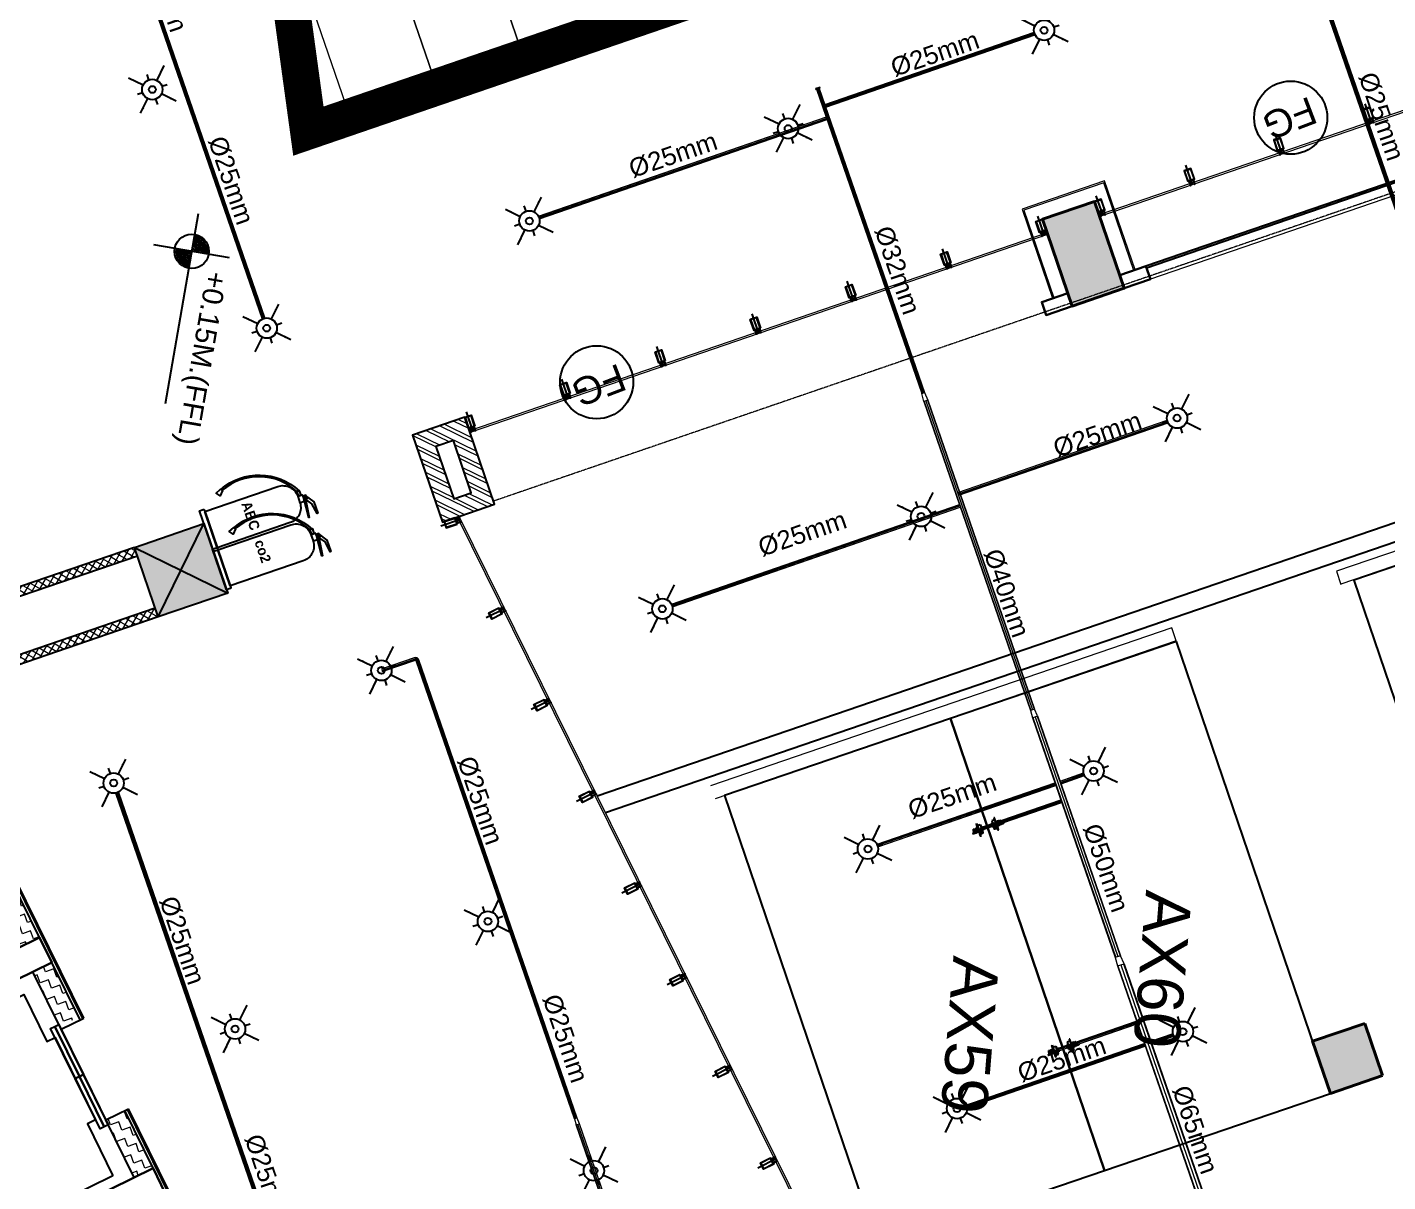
# Model space of a CAD drawing. Header units: inches. Extents: x 257070 to 799932, y -17980 to 269260.
# Drawn here: x 304313 to 319131, y 47336 to 59909 of the extents above; entities that cross this region are included whole.
import ezdxf

# ---------------------------------------------------------------- set-up
doc = ezdxf.new("R2010")
doc.units = ezdxf.units.IN
doc.header["$MEASUREMENT"] = 0
doc.linetypes.add('Basement 1floor plan$0$CENTERX2', pattern=[4, 2.5, -0.5, 0.5, -0.5])
doc.linetypes.add('HIDDEN', pattern=[0.375, 0.25, -0.125])
for name, color, linetype in [('0-AES-F-SPRINKLER', 10, 'Continuous'), ('0-F-AES-FIRE EXTINGUISHER', 1, 'Continuous'), ('basement-1 r.c.c.$0$DSP_R.C.C.', 1, 'Continuous'), ('basement-1 r.c.c.$0$DSP_R.C.C. HATCH', 253, 'Continuous'), ('basement1_AP$0$A-_CLAD----_E-N-', 142, 'Continuous'), ('C 9$0$DSP_GLAZING', 150, 'Continuous'), ('C 9$0$DSP_MISCELANEOUS', 143, 'Continuous'), ('CLADDING', 132, 'Continuous'), ('DSP_DOOR', 8, 'Continuous'), ('DSP_LIFT CAR', 251, 'Continuous'), ('DSP_PARKING', 8, 'Continuous'), ('DSP_WALL', 7, 'Continuous'), ('RETAIL', 40, 'Continuous'), ('TILE-2', 33, 'Continuous')]:
    doc.layers.add(name, color=color, linetype=linetype)
for name, color, linetype, lineweight in [('0-AES-F-SPRINKLER PIPE', 10, 'Continuous', 15), ('E--CONCRETE-4', 4, 'Continuous', 40), ('E--CONCRETE-HID', 9, 'HIDDEN', 18), ('E--CONCRETE-SHADE', 253, 'Continuous', 20), ('F--BRICKWALL HATCH', 252, 'Continuous', 20), ('F--BRICKWALL-1', 1, 'Continuous', 20), ('F--BRICKWALL-3', 252, 'Continuous', 30), ('L--CURTAINWALL', 140, 'Continuous', 20), ('M--TILING-2', 252, 'Continuous', 18), ('Q--PARKING', 253, 'Continuous', 13), ('W--ELE-1', 2, 'Continuous', 25), ('W--LEVEL-ET', 7, 'Continuous', 20)]:
    doc.layers.add(name, color=color, linetype=linetype, lineweight=lineweight)
doc.layers.add('C', color=7, linetype='Continuous', true_color=0xb5b5b5)
doc.styles.add('CG', font='GOTHICB.TTF')
doc.styles.get("Standard").update_dxf_attribs({"font": 'arial.ttf'})
doc.dimstyles.new('ISO-25', dxfattribs={"dimtxt": 2.5, "dimasz": 2.5, "dimexe": 1.25, "dimexo": 0.625, "dimtad": 1, "dimtxsty": 'Standard', "dimcen": 2.5, "dimadec": 0, "dimazin": 0, "dimtfac": 1, "dimtmove": 0, "dimatfit": 3, "dimfxl": 1, "dimarcsym": 0})

# ---------------------------------------------------------------- blocks, each defined once
blk = doc.blocks.new('axa parking')
at = {"layer": 'RETAIL', "color": 8}
blk.add_lwpolyline([(-98837, 1157627), (-96237, 1157627), (-96237, 1162827), (-98837, 1162827)], close=True, dxfattribs=at)
blk = doc.blocks.new('CE_B1_AP$0$P-Lift')
at = {"layer": 'DSP_LIFT CAR'}
for points in [[(-41486, 62598), (-41486, 62748), (-42786, 62748), (-42786, 62598), (-41486, 62598)], [(-43265, 60470), (-43265, 62496), (-42536, 62496), (-42536, 62496), (-41736, 62496), (-41736, 62496), (-41067, 62496), (-41067, 60470), (-41636, 60470), (-41636, 60370), (-42636, 60370), (-42636, 60470), (-43265, 60470)]]:
    blk.add_lwpolyline(points, dxfattribs=at)
at = {"layer": 'DSP_LIFT CAR', "elevation": 0}
for points in [[(-42135, 60320), (-42746, 60320), (-42746, 60370), (-42135, 60370), (-42135, 60320)], [(-42135, 60270), (-42746, 60270), (-42746, 60320), (-42135, 60320), (-42135, 60270)], [(-41526, 60320), (-42135, 60320), (-42135, 60370), (-41526, 60370), (-41526, 60320)], [(-41526, 60270), (-42135, 60270), (-42135, 60320), (-41526, 60320), (-41526, 60270)]]:
    blk.add_lwpolyline(points, dxfattribs=at)
blk = doc.blocks.new('C 9$0$GLMUL')
at = {"layer": 'C 9$0$DSP_GLAZING', "color": 253, "ltscale": 3.5}
for points in [[(65515, 39378), (65503, 39378), (65503, 39428), (65500, 39428), (65500, 39378), (65456, 39378), (65456, 39428), (65453, 39428), (65453, 39378), (65440, 39378), (65440, 39253), (65515, 39253)], [(65443, 39256), (65443, 39375), (65512, 39375), (65512, 39256)]]:
    blk.add_lwpolyline(points, close=True, dxfattribs=at)
blk = doc.blocks.new('C 9$0$GRIDG')
at = {"layer": 'C 9$0$DSP_MISCELANEOUS', "color": 8, "ltscale": 3.5}
blk.add_line((39148, 75466), (38926, 75503), dxfattribs=at)
at = {"color": 8, "rotation": 260.4679748069429}
blk.add_blockref('C 9$0$GLMUL', (11108, 146569), dxfattribs=at)
blk = doc.blocks.new('A$C74B46BF2')
at = {"layer": 'basement-1 r.c.c.$0$DSP_R.C.C. HATCH'}
blk.add_hatch(color=8, dxfattribs=at).paths.add_polyline_path([(910, 18837), (910, 18237), (1910, 18237), (1910, 18837)])
at = {"layer": 'basement-1 r.c.c.$0$DSP_R.C.C. HATCH', "ltscale": 3.5}
h = blk.add_hatch(color=8, dxfattribs=at)
h.dxf.hatch_style = 1
h.paths.add_polyline_path([(10332, 18717), (10332, 18117), (10932, 18117), (10932, 18717)])
at = {"layer": 'F--BRICKWALL HATCH'}
h = blk.add_hatch(dxfattribs=at)
h.set_pattern_fill('ANSI31', color=8, scale=500, style=0)
h.set_pattern_definition([(45, (-880495.806, -1082619.096), (-44.1941738, 44.1941738), [])])
h.paths.add_polyline_path([(-2590, 35588), (-9692, 36932), (-9722, 36785), (-2740, 35464), (-2740, 11168), (-9692, 12534), (-9721, 12387), (-2590, 10986)])
h = blk.add_hatch(dxfattribs=at)
h.set_pattern_fill('ANSI32', color=8, scale=300, style=0)
h.set_pattern_definition([(45, (-880495.81, -1082619.1), (-79.549513, 79.549513), []), (45, (-880442.77, -1082619.1), (-79.549513, 79.549513), [])])
h.paths.add_polyline_path([(1110, 11386), (1110, 11186), (1710, 11186), (1710, 11386)], flags=16)
h.paths.add_polyline_path([(910, 11586), (910, 10986), (1910, 10986), (1910, 11586)])
at = {"layer": 'F--BRICKWALL HATCH', "ltscale": 0.1}
h = blk.add_hatch(dxfattribs=at)
h.set_pattern_fill('NET', color=8, scale=500, angle=131.0765, style=0)
h.set_pattern_definition([(131.076542, (-880495.806, -918452.37), (-47.1145295, -41.0666666), []), (221.076542, (-880495.806, -918452.37), (41.0666666, -47.1145295), [])])
h.paths.add_polyline_path([(1782, 4985), (1882, 4998), (1883, 7723), (1783, 7723)])
h.paths.add_polyline_path([(1183, 7723), (1083, 7723), (1082, 4900), (1182, 4912)])
h = blk.add_hatch(dxfattribs=at)
h.set_pattern_fill('ZIGZAG', color=8, scale=30, angle=181.0759, style=0)
h.set_pattern_definition([(181.075853, (604176.1, -512682.06), (-93.444789, -97.021629), [95.25, -95.25]), (271.075853, (604080.87, -512683.85), (97.021629, -93.444789), [95.25, -95.25])])
h.paths.add_polyline_path([(4072, 5279), (4101, 5050), (4150, 5057), (4797, 5140), (4768, 5368)])
h.paths.add_polyline_path([(5066, 5406), (5095, 5178), (5759, 5263), (5729, 5491)])
h.paths.add_polyline_path([(7843, 5762), (7872, 5533), (8536, 5619), (8507, 5847)])
h.paths.add_polyline_path([(6850, 5634), (6880, 5406), (6899, 5409), (7574, 5495), (7545, 5724)])
at = {"layer": 'TILE-2', "ltscale": 3.5}
h = blk.add_hatch(dxfattribs=at)
h.set_pattern_fill('AR-B816', color=8, scale=60, style=0)
h.set_pattern_definition([(360, (-7492.04, -79.27), (3e-14, 480), []), (90, (-7492.04, -79.27), (-480, 480), [480, -480])])
h.paths.add_polyline_path([(1032, -1713), (1032, -1113), (1032, -1186), (1032, -1787)], flags=16)
h.paths.add_polyline_path([(-837, -550), (-380, -615), (-468, -738)], flags=16)
h.paths.add_polyline_path([(-3786, -401), (-3566, -580), (-3804, -591)], flags=16)
edge = h.paths.add_edge_path()
edge.add_line((-7492, -2598), (-7492, -1429))
edge.add_line((-7492, -1429), (-7942, -1429))
edge.add_line((-7942, -1429), (-15482, 1248))
edge.add_line((-15482, 1248), (-15553, 1040))
edge.add_line((-15553, 1040), (-17917, 1856))
edge.add_line((-17917, 1856), (-17917, 9017))
edge.add_arc((-17859, 8521), 500, 96.6761, 174.2016)
edge.add_line((-18357, 8571), (-18996, 2270))
edge.add_arc((-18499, 2219), 500, 174.2016, 246.4265)
edge.add_line((-18699, 1761), (-8987, -2477))
edge.add_arc((-8627, -1652), 900, 246.4265, 267.7194)
edge.add_line((-8662, -2552), (-7492, -2598))
edge = h.paths.add_edge_path()
edge.add_line((-5939, -1479), (-5939, -2646))
edge.add_line((-5939, -2646), (999, -2936))
edge.add_arc((1035, -2037), 900, 267.7194, 276.3838)
edge.add_line((1135, -2931), (10413, -1893))
edge.add_arc((10315, -1005), 894, 276.3217, 294.831)
edge.add_line((10690, -1816), (12880, -805))
edge.add_arc((12512, -8), 878, 294.7731, 372.499)
edge.add_line((13369, 182), (11815, 6435))
edge.add_arc((11329, 6315), 500, 13.9644, 90.5671)
edge.add_line((11324, 6815), (10983, 6814))
edge.add_line((10983, 6814), (10978, -673))
edge.add_line((10978, -673), (8895, -939))
edge.add_line((8895, -939), (8866, -716))
edge.add_line((8866, -716), (1082, -1789))
edge.add_line((1082, -1789), (1093, -1713))
edge.add_line((1093, -1713), (1082, -79))
edge.add_line((1082, -79), (-5939, -79))
edge.add_line((-5939, -79), (-7442, -79))
edge.add_line((-7442, -79), (-7442, -1279))
edge.add_line((-7442, -1279), (-7442, -1279))
edge.add_line((-7442, -1279), (-7442, -1479))
edge.add_line((-7442, -1479), (-5939, -1479))
at = {"layer": 'basement-1 r.c.c.$0$DSP_R.C.C.', "color": 8, "ltscale": 10}
for p, q in [((10932, 18717), (10332, 18717)), ((10332, 18717), (10332, 18117)), ((10932, 18117), (10932, 18717)), ((10332, 18117), (10932, 18117))]:
    blk.add_line(p, q, dxfattribs=at)
at = {"layer": 'basement-1 r.c.c.$0$DSP_R.C.C.', "color": 8}
for p, q in [((1083, 7723), (1883, 8523)), ((1883, 7723), (1083, 8523))]:
    blk.add_line(p, q, dxfattribs=at)
at = {"layer": 'basement-1 r.c.c.$0$DSP_R.C.C.', "color": 8, "elevation": 0}
for points in [[(910, 18837), (910, 18237), (1910, 18237), (1910, 18837)], [(1083, 8523), (1883, 8523), (1883, 7723), (1083, 7723)]]:
    blk.add_lwpolyline(points, close=True, dxfattribs=at)
at = {"layer": 'basement-1 r.c.c.$0$DSP_R.C.C.', "color": 8, "lineweight": 30}
blk.add_lwpolyline([(1382, 4937), (1082, 4900), (1082, -1789), (1382, -1750), (1382, 1778), (3795, 2087), (4240, -1384), (4537, -1346), (4093, 2126), (10983, 3008), (10983, 6164), (10683, 6125), (10683, 3272), (8200, 2954), (7843, 5761), (7545, 5724), (7902, 2916), (5422, 2598), (5066, 5406), (4768, 5368), (5125, 2560), (1382, 2081)], close=True, dxfattribs=at)
at = {"layer": 'basement-1 r.c.c.$0$DSP_R.C.C. HATCH', "color": 8}
blk.add_trace([(1883, 8523), (1083, 8523), (1883, 7723), (1083, 7723)], dxfattribs=at)
at = {"layer": 'CLADDING', "color": 8}
blk.add_line((5838, 5273), (5789, 5267), dxfattribs=at)
at = {"layer": 'DSP_DOOR', "color": 8}
blk.add_line((6880, 5406), (5789, 5267), dxfattribs=at)
at = {"layer": 'DSP_WALL', "color": 8}
for p, q in [((-2590, 35588), (-2590, 10986)), ((-2740, 35464), (-2740, 11168)), ((-2740, 11168), (-9692, 12534)), ((-2590, 10986), (-9721, 12387)), ((1083, 7723), (1082, 4900)), ((1183, 7723), (1182, 4912)), ((1783, 7723), (1782, 4985)), ((1883, 7723), (1882, 4998)), ((8531, 5895), (6845, 5679)), ((8531, 5895), (6845, 5679)), ((8532, 5883), (6846, 5667)), ((7545, 5724), (6850, 5634)), ((5753, 5539), (4068, 5323)), ((5755, 5527), (4069, 5311)), ((5759, 5495), (5066, 5406)), ((7574, 5495), (6880, 5406)), ((4768, 5368), (4074, 5279)), ((5789, 5267), (5095, 5178))]:
    blk.add_line(p, q, dxfattribs=at)
at = {"layer": 'DSP_WALL', "color": 8, "ltscale": 0.1}
for p, q in [((6880, 5406), (6845, 5679)), ((5789, 5267), (5753, 5539))]:
    blk.add_line(p, q, dxfattribs=at)
at = {"layer": 'DSP_WALL', "color": 8, "elevation": 0}
for points in [[(910, 11586), (910, 10986), (1910, 10986), (1910, 11586)], [(1110, 11386), (1110, 11186), (1710, 11186), (1710, 11386)]]:
    blk.add_lwpolyline(points, close=True, dxfattribs=at)
at = {"layer": 'L--CURTAINWALL', "color": 8}
for p, q in [((1064, 23037), (1065, 18837)), ((1084, 23037), (1085, 18837)), ((1065, 18237), (1065, 11576)), ((1085, 18237), (1085, 11598)), ((1923, 11179), (10820, 12328)), ((1923, 11159), (10820, 12308))]:
    blk.add_line(p, q, dxfattribs=at)
at = {"layer": 'M--TILING-2', "color": 8}
for p, q in [((5574, 34023), (5575, 20023)), ((5724, 34023), (5725, 20023)), ((5575, 20023), (5727, 20023)), ((5725, 18127), (5576, 18127)), ((5576, 18127), (5576, 12817)), ((5725, 18127), (5725, 12817))]:
    blk.add_line(p, q, dxfattribs=at)
at = {"color": 8, "extrusion": (-1.087e-13, 1.11e-14, -1), "xscale": -0.9999999999999986, "zscale": -0.9999999999999986, "rotation": 172.6991945804184}
blk.add_blockref('CE_B1_AP$0$P-Lift', (43119, 59764), dxfattribs=at)
at = {"layer": 'C 9$0$DSP_GLAZING', "color": 8}
for p, rotation in [((-25059, -58927), 9.50787632044804), ((-25059, -59959), 9.50787632044804), ((-25059, -60990), 9.50787632044804), ((-25059, -62021), 9.50787632044804), ((82844, -14965), 99.507876320448)]:
    blk.add_blockref('C 9$0$GRIDG', p, dxfattribs=dict(at, rotation=rotation))
for p, xscale, rotation in [((-25059, 99096), -1.000000000000002, 170.4921236795519), ((-25059, 97999), -1.000000000000002, 170.4921236795519), ((-25059, 96903), -1.000000000000002, 170.4921236795519), ((-25059, 95807), -1.000000000000002, 170.4921236795519), ((-25059, 94711), -1.000000000000002, 170.4921236795519), ((-25059, 93615), -1.000000000000002, 170.4921236795519), ((-67234, -24109), -0.9999999999999999, 267.8465365562998), ((-68338, -24252), -0.9999999999999999, 267.8465365562998), ((-69442, -24394), -0.9999999999999999, 267.8465365562998), ((-70547, -24537), -0.9999999999999999, 267.8465365562998), ((-25059, 92519), -1.000000000000002, 170.4921236795519), ((-71651, -24679), -0.9999999999999999, 267.8465365562998), ((-72756, -24822), -0.9999999999999999, 267.8465365562998), ((-73860, -24965), -0.9999999999999999, 267.8465365562998)]:
    blk.add_blockref('C 9$0$GRIDG', p, dxfattribs=dict(at, xscale=xscale, rotation=rotation))
blk = doc.blocks.new('Lvl-plan-50sc-old')
at = {"layer": 'W--ELE-1'}
for p, q in [((22.3, 211.1), (22.3, -67.9)), ((583, 71.6), (-117.2, 71.6))]:
    blk.add_line(p, q, dxfattribs=at)
blk.add_circle((22.3, 71.6), 62.5, dxfattribs=at)
for radius, start, end in [(56.2, 90, 180), (50, 90, 180), (43.8, 90, 180), (37.5, 90, 180), (31.2, 90, 180), (25, 90, 180), (18.8, 90, 180), (12.5, 90, 180), (6.25, 90, 180), (56.2, 270, 0), (50, 270, 0), (43.8, 270, 0), (37.5, 270, 0), (31.2, 270, 0), (25, 270, 0), (18.8, 270, 0), (12.5, 270, 0), (6.25, 270, 0)]:
    blk.add_arc((22.3, 71.6), radius, start, end, dxfattribs=at)
at = {"layer": 'W--ELE-1', "color": 3}
for tag, p in [('LEVEL', (166.2, 92.6)), ('FLOOR', (166.2, -74.1))]:
    blk.add_attdef(tag, p, '', height=75, dxfattribs=at)
blk = doc.blocks.new('A$C3CA070F1')
at = {"layer": '0-AES-F-SPRINKLER'}
h = blk.add_hatch(dxfattribs=at)
h.set_pattern_fill('ANSI31', color=3, scale=0.196883, angle=-34.2335, style=0)
h.set_pattern_definition([(100.766483, (49937.1607, 174049.7081), (1.474466316, 0.280375668), [])])
edge = h.paths.add_edge_path()
edge.add_line((-1, 85), (-1, 84))
edge.add_line((-1, 84), (-6, 84))
edge.add_ellipse((-7, 82), major_axis=(-1.42, -0.27), ratio=1, start_angle=257, end_angle=315)
edge.add_line((-8, 83), (-15, 72))
edge.add_ellipse((-12, 70), major_axis=(-4.25, -0.81), ratio=1, start_angle=-45, end_angle=45)
edge.add_line((-14, 66), (14, 47))
edge.add_line((14, 47), (13, 46))
edge.add_line((13, 46), (-15, 65))
edge.add_ellipse((-12, 70), major_axis=(-5.52, -1.05), ratio=1, start_angle=-45, end_angle=45, ccw=False)
edge.add_line((-16, 73), (-9, 84))
edge.add_ellipse((-7, 82), major_axis=(-2.69, -0.51), ratio=1, start_angle=257, end_angle=315, ccw=False)
edge.add_line((-6, 85), (-1, 85))
h = blk.add_hatch(dxfattribs=at)
h.set_pattern_fill('ANSI31', color=3, scale=0.196883, angle=-124.2335, style=0)
h.set_pattern_definition([(190.766483, (49937.1607, 174049.7081), (-0.280375668, 1.474466316), [])])
edge = h.paths.add_edge_path()
edge.add_line((-1, 54), (7, 48))
edge.add_line((7, 48), (8, 49))
edge.add_line((8, 49), (0, 55))
edge.add_ellipse((-2, 52), major_axis=(-0.69, 3.63), ratio=1, start_angle=315, end_angle=405)
edge.add_line((-6, 54), (-14, 41))
edge.add_ellipse((-11, 39), major_axis=(-0.69, 3.63), ratio=1, start_angle=45, end_angle=135)
edge.add_line((-13, 36), (-9, 33))
edge.add_ellipse((-10, 32), major_axis=(-0.27, 1.42), ratio=1, start_angle=225, end_angle=315, ccw=False)
edge.add_line((-9, 31), (-10, 30))
edge.add_line((-10, 30), (-8, 29))
edge.add_line((-8, 29), (-7, 30))
edge.add_ellipse((-10, 32), major_axis=(-3.3, -0.63), ratio=1, start_angle=135, end_angle=225)
edge.add_line((-8, 35), (-12, 38))
edge.add_ellipse((-11, 39), major_axis=(-1.75, -0.33), ratio=1, start_angle=-45, end_angle=45, ccw=False)
edge.add_line((-13, 40), (-4, 53))
edge.add_ellipse((-2, 52), major_axis=(-1.75, -0.33), ratio=1, start_angle=225, end_angle=315, ccw=False)
at = {"layer": '0-AES-F-SPRINKLER', "color": 3}
for p, q in [((-98, 39), (-97, 43)), ((-98, 38), (-98, 39)), ((-98, 39), (-98, 39)), ((-98, 39), (-98, 39)), ((-98, 37), (-98, 38)), ((-98, 38), (-98, 38)), ((-98, 38), (-98, 38)), ((-98, 38), (-98, 38)), ((-98, 38), (-98, 38)), ((-98, 38), (-98, 38)), ((-98, 38), (-98, 38)), ((-98, 38), (-98, 38)), ((-98, 38), (-98, 38)), ((-98, 38), (-98, 38)), ((-96, 37), (-98, 37)), ((-98, 37), (-98, 37)), ((-98, 37), (-98, 37)), ((-98, 37), (-98, 37)), ((-98, 37), (-98, 37)), ((-98, 37), (-98, 37)), ((-98, 37), (-98, 37)), ((-98, 37), (-98, 37)), ((-98, 37), (-98, 37)), ((-98, 37), (-98, 37)), ((-98, 37), (-98, 37)), ((-98, 37), (-98, 37)), ((-98, 37), (-98, 37)), ((-98, 37), (-98, 37)), ((-98, 37), (-98, 37)), ((-98, 37), (-98, 37)), ((-98, 37), (-98, 37)), ((-97, 37), (-98, 37)), ((-98, 37), (-98, 37)), ((-98, 37), (-98, 37)), ((-98, 37), (-98, 37)), ((-98, 37), (-98, 37)), ((-98, 37), (-98, 37)), ((-98, 37), (-98, 37)), ((-98, 37), (-98, 37)), ((-98, 37), (-98, 37)), ((-98, 37), (-98, 37)), ((-98, 37), (-98, 37)), ((-98, 37), (-98, 37)), ((-98, 37), (-98, 37)), ((-98, 37), (-98, 37)), ((-97, 45), (-79, 71)), ((-96, 40), (-97, 40)), ((-97, 40), (-97, 40)), ((-97, 40), (-97, 40)), ((-97, 40), (-97, 39)), ((-97, 39), (-97, 39)), ((-97, 39), (-97, 39)), ((-97, 39), (-97, 39)), ((-97, 39), (-97, 39)), ((-97, 39), (-97, 39)), ((-97, 39), (-97, 39)), ((-97, 39), (-97, 39)), ((-97, 39), (-97, 38)), ((-97, 38), (-97, 38)), ((-97, 38), (-97, 38)), ((-97, 38), (-97, 38)), ((-97, 38), (-97, 38)), ((-97, 38), (-97, 38)), ((-97, 38), (-97, 38)), ((-97, 38), (-97, 38)), ((-97, 38), (-97, 38)), ((-97, 38), (-97, 38)), ((-97, 38), (-97, 38)), ((-97, 38), (-97, 37)), ((-97, 37), (-97, 37)), ((-97, 37), (-97, 37)), ((-97, 37), (-97, 37)), ((-95, 46), (-96, 42)), ((-96, 42), (-96, 42)), ((-96, 42), (-96, 41)), ((-96, 41), (-96, 41)), ((-96, 41), (-96, 41)), ((-96, 41), (-96, 41)), ((-96, 41), (-96, 41)), ((-96, 41), (-96, 41)), ((-96, 41), (-96, 41)), ((-96, 41), (-96, 41)), ((-96, 41), (-96, 41)), ((-96, 41), (-96, 40)), ((-96, 40), (-96, 40)), ((-96, 40), (-96, 40)), ((-96, 40), (-96, 40)), ((-96, 40), (-96, 40)), ((-95, 37), (-96, 37)), ((-96, 37), (-96, 37)), ((-96, 37), (-96, 37)), ((-96, 37), (-96, 37)), ((-96, 37), (-96, 37)), ((-94, 38), (-95, 38)), ((-95, 38), (-95, 38)), ((-95, 38), (-95, 38)), ((-95, 38), (-95, 38)), ((-95, 38), (-95, 38)), ((-95, 38), (-95, 38)), ((-95, 38), (-95, 38)), ((-95, 38), (-95, 38)), ((-95, 38), (-95, 38)), ((-95, 38), (-95, 37)), ((-95, 37), (-95, 37)), ((-95, 37), (-95, 37)), ((-95, 37), (-95, 37)), ((-95, 37), (-95, 37)), ((-95, 37), (-95, 37)), ((-95, 37), (-95, 37)), ((-95, 37), (-95, 37)), ((-95, 37), (-95, 37)), ((-95, 37), (-95, 37)), ((-95, 37), (-95, 37)), ((-95, 37), (-95, 37)), ((-95, 37), (-95, 37)), ((-95, 37), (-95, 37)), ((-95, 37), (-95, 37)), ((-95, 37), (-95, 37)), ((-95, 37), (-95, 37)), ((-94, 88), (-93, 90)), ((-72, 73), (-94, 88)), ((-94, 43), (-94, 48)), ((-93, 43), (-94, 43)), ((-94, 43), (-94, 43)), ((-94, 43), (-94, 43)), ((-94, 43), (-94, 43)), ((-94, 43), (-94, 43)), ((-94, 43), (-94, 41)), ((-94, 43), (-94, 43)), ((-94, 43), (-94, 43)), ((-94, 43), (-94, 43)), ((-94, 43), (-94, 43)), ((-94, 43), (-94, 43)), ((-94, 43), (-94, 43)), ((-94, 43), (-94, 43)), ((-94, 43), (-94, 43)), ((-94, 43), (-94, 43)), ((-94, 43), (-94, 43)), ((-94, 43), (-94, 43)), ((-94, 41), (-94, 41)), ((-94, 41), (-94, 41)), ((-94, 41), (-94, 41)), ((-94, 41), (-94, 41)), ((-94, 41), (-94, 41)), ((-94, 41), (-94, 41)), ((-94, 41), (-94, 41)), ((-94, 41), (-94, 40)), ((-94, 40), (-94, 40)), ((-94, 40), (-94, 40)), ((-94, 40), (-94, 40)), ((-94, 40), (-94, 40)), ((-94, 40), (-94, 40)), ((-94, 40), (-94, 40)), ((-94, 40), (-94, 40)), ((-94, 40), (-94, 39)), ((-94, 39), (-94, 39)), ((-94, 39), (-94, 39)), ((-94, 39), (-94, 39)), ((-94, 39), (-94, 39)), ((-94, 39), (-94, 39)), ((-94, 39), (-94, 39)), ((-94, 39), (-94, 39)), ((-94, 39), (-94, 38)), ((-93, 90), (-59, 67)), ((-93, 47), (-93, 49)), ((-91, 47), (-93, 43)), ((-93, 46), (-93, 47)), ((-92, 46), (-93, 46)), ((-93, 46), (-93, 46)), ((-93, 46), (-93, 46)), ((-93, 46), (-93, 46)), ((-93, 46), (-93, 46)), ((-93, 46), (-93, 46)), ((-93, 46), (-93, 46)), ((-93, 46), (-93, 46)), ((-93, 46), (-93, 46)), ((-93, 46), (-93, 46)), ((-93, 46), (-93, 46)), ((-93, 46), (-93, 46)), ((-93, 46), (-93, 46)), ((-93, 46), (-93, 46)), ((-93, 46), (-93, 46)), ((-93, 46), (-93, 46)), ((-93, 46), (-93, 46)), ((-93, 46), (-93, 46)), ((-93, 46), (-93, 46)), ((-93, 46), (-93, 46)), ((-91, 42), (-93, 43)), ((-93, 43), (-93, 43)), ((-93, 43), (-93, 43)), ((-93, 43), (-93, 43)), ((-93, 43), (-93, 43)), ((-93, 43), (-93, 43)), ((-93, 43), (-93, 43)), ((-93, 43), (-93, 43)), ((-93, 43), (-93, 43)), ((-93, 43), (-93, 43)), ((-93, 43), (-93, 43)), ((-93, 43), (-93, 43)), ((-93, 43), (-93, 43)), ((-93, 43), (-93, 43)), ((-93, 43), (-93, 43)), ((-93, 43), (-93, 43)), ((-93, 43), (-93, 43)), ((-93, 43), (-93, 43)), ((-93, 43), (-93, 43)), ((-93, 43), (-93, 43)), ((-93, 43), (-93, 43)), ((-93, 43), (-93, 43)), ((-93, 43), (-93, 43)), ((-85, 66), (-92, 55)), ((-90, 50), (-92, 46)), ((-92, 46), (-92, 46)), ((-92, 46), (-92, 46)), ((-92, 46), (-92, 46)), ((-92, 46), (-92, 46)), ((-92, 46), (-92, 46)), ((-90, 47), (-91, 47)), ((-90, 43), (-91, 42)), ((-91, 42), (-91, 42)), ((-91, 42), (-91, 42)), ((-91, 42), (-91, 42)), ((-91, 42), (-91, 42)), ((-91, 42), (-91, 42)), ((-91, 42), (-91, 42)), ((-91, 42), (-91, 42)), ((-91, 42), (-91, 42)), ((-91, 42), (-91, 42)), ((-91, 42), (-91, 42)), ((-91, 42), (-91, 42)), ((-91, 42), (-91, 42)), ((-91, 42), (-91, 42)), ((-91, 42), (-91, 42)), ((-91, 42), (-91, 42)), ((-88, 57), (-90, 49)), ((-89, 54), (-90, 51)), ((-90, 50), (-90, 50)), ((-88, 47), (-90, 43)), ((-90, 47), (-88, 47)), ((-90, 43), (-90, 43)), ((-90, 43), (-90, 43)), ((-90, 43), (-90, 43)), ((-89, 55), (-89, 55)), ((-88, 46), (-88, 47)), ((-87, 59), (-87, 59)), ((-87, 59), (-87, 59)), ((-86, 57), (-87, 49)), ((-87, 49), (-83, 28)), ((-85, 58), (-85, 58)), ((-77, 43), (-85, 49)), ((-83, 28), (-60, 9)), ((-77, 70), (-82, 63)), ((-80, 66), (-82, 67)), ((-45, 31), (-81, -23)), ((-78, 63), (-80, 65)), ((-79, 71), (-77, 70)), ((-71, 26), (-79, 31)), ((-57, 13), (-79, 28)), ((-70, 64), (-78, 63)), ((-78, -29), (-40, 27)), ((-69, 55), (-75, 59)), ((-66, 54), (-74, 42)), ((-74, 42), (-71, 26)), ((-73, 44), (-71, 43)), ((-69, 47), (-72, 43)), ((-71, 43), (-70, 43)), ((-71, 26), (-55, 15)), ((-70, 43), (-66, 49)), ((-66, 50), (-68, 52)), ((-61, 65), (-67, 69)), ((-62, 66), (-67, 65)), ((-50, 57), (-66, 54)), ((-66, 49), (-66, 50)), ((-47, 28), (-63, 40)), ((-59, 67), (-61, 65)), ((-57, 67), (-60, 66)), ((-60, 44), (-42, 32)), ((-50, 57), (-58, 62)), ((-19, 46), (-57, 67)), ((-17, 37), (-55, 63)), ((-29, 42), (-50, 57)), ((-13, 9), (-45, 31)), ((-36, 42), (-44, 30)), ((-43, 33), (-35, 46)), ((-39, -30), (-13, 9)), ((-37, 25), (-28, 38)), ((-35, 41), (-36, 42)), ((-32, 32), (-35, 39)), ((-30, 52), (-16, 73)), ((-29, 20), (-17, 37)), ((-28, 38), (-26, 40)), ((-21, 32), (-28, 37)), ((-23, 16), (-12, 33)), ((-1, 26), (-23, -9)), ((-22, 15), (-12, 31)), ((-9, 32), (-21, 14)), ((2, 24), (-20, -11)), ((-20, -8), (-1, 22)), ((-17, 37), (-19, 46)), ((-19, 13), (-10, 29)), ((-7, 30), (-18, 12)), ((-17, 37), (-17, 37)), ((4, 22), (-17, -13)), ((-17, -10), (1, 20)), ((-16, 73), (-9, 84)), ((-16, 11), (-7, 27)), ((-8, 83), (-15, 72)), ((13, 46), (-15, 65)), ((-4, 28), (-15, 10)), ((-1, 84), (-14, 66)), ((-14, 66), (14, 47)), ((-6, 54), (-14, 41)), ((-12, 33), (-14, 33)), ((-14, -15), (7, 20)), ((-14, -12), (4, 18)), ((-13, 40), (-4, 53)), ((-13, 36), (-9, 33)), ((-13, 9), (-4, 24)), ((-2, 34), (-12, 41)), ((-8, 35), (-12, 38)), ((-12, 31), (-12, 33)), ((-9, 32), (-12, 31)), ((7, 16), (-11, -13)), ((-10, 29), (-9, 32)), ((-9, 31), (-10, 30)), ((-7, 30), (-10, 29)), ((-10, 30), (-8, 29)), ((9, 17), (-10, -14)), ((-9, -13), (9, 13)), ((-8, 29), (-7, 30)), ((8, 49), (-7, 27)), ((-7, 27), (-7, 30)), ((-4, 28), (-7, 27)), ((-6, 85), (-1, 85)), ((-1, 84), (-6, 84)), ((5, 44), (-5, 51)), ((-4, 24), (-4, 28)), ((-1, 26), (-4, 24)), ((-1, 85), (-1, 84)), ((-1, 54), (7, 48)), ((13, 46), (-1, 25)), ((-1, 22), (-1, 26)), ((2, 24), (-1, 22)), ((8, 49), (0, 55)), ((1, 20), (2, 24)), ((4, 22), (1, 20)), ((4, 18), (4, 22)), ((7, 20), (4, 18)), ((7, 48), (8, 49)), ((7, 16), (7, 20)), ((9, 17), (7, 16)), ((9, 15), (9, 17)), ((14, 47), (13, 46)), ((-82, -25), (-80, -30)), ((-80, -30), (-78, -29)), ((-66, -11), (-39, -30)), ((-23, -7), (-23, -9)), ((-23, -9), (-20, -8)), ((-20, -8), (-20, -11)), ((-20, -11), (-17, -10)), ((-17, -10), (-17, -13)), ((-17, -13), (-14, -12)), ((-14, -12), (-14, -15)), ((-14, -15), (-11, -13)), ((-11, -13), (-11, -14)), ((-11, -14), (-11, -14))]:
    blk.add_line(p, q, dxfattribs=at)
for centre, major_axis, start_param, end_param in [((-95, 43), (-0.41, 2.13), 0.784914, 1.034983), ((-95, 43), (-2.74, -0.52), -0.560204, -0.324923), ((-93, 46), (-0.51, 2.68), 0.787914, 1.247507), ((-93, 48), (-1.75, -0.33), -0.775969, -0.160442), ((-91, 54), (-0.29, 1.52), 0.785398, 2.356194), ((-92, 49), (-0.33, 1.74), 0.791774, 1.412986), ((-89, 55), (-0.103, 0.54), 0.916881, 1.969618), ((-93, 51), (-3.09, -0.59), 2.526084, 2.789089), ((-95, 50), (-5.72, -1.09), 2.374727, 2.798549), ((-91, 55), (-0.33, 1.74), 4.197625, 4.773282), ((-84, 57), (-3.79, -0.72), -0.784768, -0.363877), ((-93, 50), (-5.72, -1.09), 2.377207, 2.798549), ((-80, 54), (-1.57, 8.26), 0.010205, 0.785398), ((-84, 56), (-0.35, 1.85), 0.785501, 1.132999), ((-83, 65), (-1.52, -0.29), 3.926991, 5.497787), ((-80, 54), (-5.9, -1.12), 4.155645, 5.497787), ((-80, 54), (-8.26, -1.57), 4.155621, 4.722594), ((-75, 68), (-8.26, -1.57), 1.014052, 3.151797), ((-75, 63), (-2.79, -0.53), -0.113999, 0.093951), ((-75, 68), (-1.12, 5.9), 2.584882, 5.497787), ((-75, 46), (-0.53, 2.79), 2.356194, 3.926991), ((-75, 68), (-1.57, 8.26), 4.722594, 5.497787), ((-70, 53), (-2.79, -0.53), 2.356194, 3.926991), ((-65, 44), (-3.72, -0.71), -0.403281, 1.321745), ((-65, 44), (-0.71, 3.72), 4.96144, 6.686466), ((-65, 37), (-0.56, 2.96), 5.497794, 6.034125), ((-59, 47), (-2.96, -0.56), 0.24906, 0.785391), ((-60, 60), (-2.83, -0.54), 3.926991, 4.712389), ((-33, 40), (-0.45, 2.36), 0.803442, 1.867502), ((-30, 39), (-2.79, -0.53), 2.356194, 3.926991), ((-24, 39), (-0.53, 2.79), 5.497787, 7.068583), ((-12, 70), (-5.52, -1.05), -0.785398, 0.785398), ((-15, 35), (-0.54, 2.83), 0.785398, 3.403392), ((-12, 70), (-4.25, -0.81), -0.785398, 0.785398), ((-11, 39), (-0.69, 3.63), 0.785398, 2.356194), ((-11, 39), (-1.75, -0.33), -0.785398, 0.785398), ((-7, 82), (-2.69, -0.51), 4.485496, 5.497787), ((-10, 32), (-0.27, 1.42), 3.926991, 5.497787), ((-7, 82), (-1.42, -0.27), 4.485496, 5.497787), ((-10, 32), (-3.3, -0.63), 2.356194, 3.926991), ((-2, 52), (-0.69, 3.63), 5.497787, 7.068583), ((-2, 52), (-1.75, -0.33), 3.926991, 5.497787), ((6, 14), (-0.54, 2.83), 3.926991, 4.712389), ((-79, -24), (-0.51, 2.69), 0.785398, 1.797689), ((-11, -11), (-2.83, -0.54), 1.570796, 2.356194)]:
    blk.add_ellipse(centre, major_axis=major_axis, ratio=1, start_param=start_param, end_param=end_param, dxfattribs=at)
at = {"layer": '0-AES-F-SPRINKLER', "color": 3, "extrusion": (0, 0, -1)}
for centre, major_axis, start_param, end_param in [((-86, 47), (-0.53, 2.79), -0.113999, 0.785398), ((-77, 34), (-0.54, 2.83), 3.926991, 4.712389)]:
    blk.add_ellipse(centre, major_axis=major_axis, ratio=1, start_param=start_param, end_param=end_param, dxfattribs=at)
blk = doc.blocks.new('A$C38B57D14')
at = {"color": 1}
for points in [[(331, 896), (325, 904), (325, 916), (402, 968), (508, 968), (508, 962), (412, 947), (356, 908), (345, 896), (331, 896)], [(356, 908), (519, 886), (518, 881), (345, 896)]]:
    blk.add_lwpolyline(points, dxfattribs=at)
blk.add_lwpolyline([(270, 858, 0.380099), (48, 245), (37, 237, -0.385151), (270, 877)], format="xyb", dxfattribs=at)
for points in [[(311, 851), (370, 851, -0.414214), (507, 714), (507, 42), (174, 42), (174, 714, -0.414214)], [(311, 851), (370, 851), (370, 882, 0.414214), (356, 896), (325, 896, 0.414214), (311, 882)], [(161, 42), (521, 42, -0.414214), (529, 34), (529, 0), (153, 0), (153, 34, -0.414214)]]:
    blk.add_lwpolyline(points, format="xyb", close=True, dxfattribs=at)
for points in [[(311, 882), (270, 882), (270, 856), (311, 856)], [(325, 896), (356, 896), (356, 921), (325, 921)], [(35, 235), (51, 247), (89, 211), (55, 187)]]:
    blk.add_lwpolyline(points, close=True, dxfattribs=at)
blk.add_circle((341, 908), 7.79, dxfattribs=at)
at = {"color": 7, "style": 'CG'}
blk.add_text('ABC', height=88.5, dxfattribs=at).set_placement((211, 364))
blk = doc.blocks.new('A$C1C2B0A82')
at = {"color": 1}
for points in [[(414, 1120), (407, 1130), (407, 1145), (503, 1209), (635, 1209), (636, 1202), (516, 1184), (446, 1135), (431, 1120), (414, 1120)], [(446, 1135), (649, 1108), (648, 1102), (431, 1120)]]:
    blk.add_lwpolyline(points, dxfattribs=at)
blk.add_lwpolyline([(338, 1073, 0.380099), (61, 306), (47, 296, -0.385151), (338, 1096)], format="xyb", dxfattribs=at)
for points in [[(389, 1064), (463, 1064, -0.414214), (634, 893), (634, 52), (218, 52), (218, 893, -0.414214)], [(389, 1064), (463, 1064), (463, 1103, 0.414214), (446, 1120), (407, 1120, 0.414214), (389, 1103)], [(201, 52), (651, 52, -0.414214), (661, 42), (661, 0), (191, 0), (191, 42, -0.414214)]]:
    blk.add_lwpolyline(points, format="xyb", close=True, dxfattribs=at)
for points in [[(389, 1103), (338, 1103), (338, 1070), (389, 1070)], [(407, 1120), (446, 1120), (446, 1151), (407, 1151)], [(44, 294), (64, 308), (111, 264), (69, 234)]]:
    blk.add_lwpolyline(points, close=True, dxfattribs=at)
blk.add_circle((426, 1135), 9.74, dxfattribs=at)
at = {"color": 7, "style": 'CG'}
blk.add_text('co2', height=110.6, dxfattribs=at).set_placement((264, 455))
blk = doc.blocks.new('*U603')
at = {"layer": '0-AES-F-SPRINKLER'}
for p, q in [((171672, 56809), (171672, 56871)), ((171562, 56699), (171500, 56699)), ((171783, 56699), (171845, 56699)), ((171672, 56588), (171672, 56526))]:
    blk.add_line(p, q, dxfattribs=at)
for radius in [111, 37.8]:
    blk.add_circle((171672, 56699), radius, dxfattribs=at)
at = {"layer": '0-AES-F-SPRINKLER PIPE'}
for points, override in [([(171468, 56903), (171594, 56777)], {"dimasz": 70, "dimtad": 0, "dimfxl": 13, "dimarcsym": 1}), ([(171877, 56903), (171751, 56777)], {"dimasz": 70, "dimtad": 0, "dimfxl": 13, "dimarcsym": 1}), ([(171468, 56494), (171594, 56620)], {"dimasz": 70, "dimtad": 0, "dimfxl": 13, "dimarcsym": 1}), ([(171877, 56494), (171751, 56620)], {"dimasz": 70, "dimgap": 0.625, "dimtad": 0, "dimfxl": 13, "dimarcsym": 1})]:
    blk.add_leader(points, dimstyle='ISO-25', override=override, dxfattribs=at)

msp = doc.modelspace()

# ---------------------------------------------------------------- hatches: boundary and pattern name
at = {"layer": 'E--CONCRETE-SHADE'}
msp.add_hatch(color=8, dxfattribs=at).paths.add_polyline_path([(315937.5, 58012.3), (315370, 57817.6), (315694.3, 56871.7), (316261.9, 57066.3)])
at = {"layer": 'E--CONCRETE-SHADE', "ltscale": 3.5}
h = msp.add_hatch(color=8, dxfattribs=at)
h.dxf.hatch_style = 1
h.paths.add_polyline_path([(318879.7, 49060.6), (318312.2, 48866), (318506.7, 48298.4), (319074.3, 48493)])

# ---------------------------------------------------------------- linework, layer by layer
at = {"color": 8}
for centre in [(318074.4, 58923.7, 0), (310514.9, 56042.6, 0)]:
    msp.add_circle(centre, 397.9, dxfattribs=at)
at = {"layer": '0-AES-F-SPRINKLER PIPE', "ltscale": 1000}
for points in [[(305295.1, 61293.6), (306872.1, 56731)], [(305297.9, 61294.5), (306874.8, 56732.3)], [(305309.7, 61298.6), (306886.4, 56737.1)], [(305321.6, 61302.7), (306898.4, 56740.5)], [(305324.4, 61303.7), (306901.4, 56741.1)], [(318233.2, 60761.7), (320224.9, 54999.1)], [(318236.1, 60762.3), (320227.8, 55000.1)], [(318248.2, 60765.7), (320239.6, 55004.2)], [(318259.8, 60770.5), (320251.4, 55008.2)], [(318262.5, 60771.8), (320254.2, 55009.2)], [(313000.7, 59067.4), (315279.9, 59855.2)], [(313001.7, 59064.6), (315280.5, 59852.2)], [(313005.8, 59052.8), (315283.9, 59840.2)], [(313009.8, 59041), (315288.7, 59828.6)], [(313010.8, 59038.1), (315290, 59825.9)], [(309881.6, 57850.2), (313016.9, 58933.9)], [(309882.9, 57847.5), (313017.8, 58931.1)], [(309887.7, 57835.9), (313021.9, 58919.3)], [(309891.1, 57823.9), (313026, 58907.4)], [(309891.7, 57820.9), (313027, 58904.6)]]:
    msp.add_lwpolyline(points, dxfattribs=at)
for points in [[(312946.1, 59256.5), (312897.6, 59239.7), (312901.2, 59229.3), (312949.7, 59246.1)], [(312945.2, 59254.7), (312899.4, 59238.8), (312902.1, 59231.1), (312947.9, 59246.9)]]:
    msp.add_lwpolyline(points, close=True, dxfattribs=at)
at = {"layer": '0-AES-F-SPRINKLER PIPE', "ltscale": 1000, "elevation": 0}
for points in [[(312910.8, 59232.6), (314055.9, 55919.5)], [(312913.6, 59233.6), (314058.8, 55920.5)], [(312925.5, 59237.7), (314070.6, 55924.6)], [(312937.3, 59241.8), (314082.4, 55928.7)], [(312940.1, 59242.7), (314085.2, 55929.7)], [(314076.8, 55833.1), (315239.9, 52468.2)], [(314080.6, 55834.4), (315243.6, 52469.5)], [(314099.5, 55841), (315262.5, 52476)], [(314118.4, 55847.5), (315281.4, 52482.6)], [(314122.2, 55848.8), (315285.2, 52483.9)], [(314448.9, 54843.3), (316728.1, 55631.1)], [(314449.9, 54840.5), (316728.7, 55628.2)], [(314454, 54828.7), (316732.2, 55616.1)], [(314458.1, 54816.9), (316736.9, 55604.5)], [(314459, 54814), (316738.2, 55601.8)], [(311329.8, 53626.2), (314465.1, 54709.8)], [(311331.1, 53623.4), (314466, 54707)], [(311335.9, 53611.9), (314470.1, 54695.2)], [(311339.3, 53599.8), (314474.2, 54683.4)], [(311339.9, 53596.9), (314475.2, 54680.5)], [(315260.9, 52389.1), (316163.4, 49777.9)], [(315265.6, 52390.7), (316168.1, 49779.5)], [(315289.2, 52398.9), (316191.7, 49787.7)], [(315312.8, 52407), (316215.4, 49795.9)], [(315317.6, 52408.7), (316220.1, 49797.5)], [(315562.4, 51700.2), (315818.4, 51788.7)], [(315563.4, 51697.4), (315819, 51785.7)], [(315567.5, 51685.6), (315822.4, 51773.7)], [(315571.6, 51673.8), (315827.1, 51762.1)], [(315572.6, 51670.9), (315828.5, 51759.4)], [(305278.9, 51569.8), (308838.9, 41270.1)], [(305291, 51573.2), (308850.7, 41274.2)], [(305302.5, 51578), (308862.5, 41278.3)], [(305305.3, 51579.3), (308865.3, 41279.3)], [(313568.5, 51011), (315505.7, 51680.6)], [(313569.8, 51008.3), (315506.7, 51677.8)], [(313574.6, 50996.8), (315510.8, 51666)], [(313578, 50984.7), (315514.9, 51654.2)], [(313578.6, 50981.7), (315515.8, 51651.3)], [(305276, 51569.2), (308836, 41269.2)], [(314718.2, 51200.7), (315569.9, 51495.1)], [(314719.2, 51197.9), (315570.8, 51492.2)], [(314723.2, 51186), (315574.9, 51480.4)], [(314727.3, 51174.2), (315579, 51468.6)], [(314728.2, 51171.3), (315580, 51465.8)], [(313360.1, 50939), (313361, 50939.3)], [(313361, 50936.1), (313361.6, 50936.4)], [(316186.1, 49686), (318007.5, 44416.4)], [(316191.8, 49688), (318013.2, 44418.4)], [(316222.5, 49698.6), (318043.9, 44429)], [(316253.3, 49709.2), (318074.6, 44439.6)], [(316258.9, 49711.2), (318080.3, 44441.6)], [(315539.6, 48790), (316391.3, 49084.4)], [(315540.6, 48787.2), (316392.2, 49081.5)], [(315544.6, 48775.3), (316396.3, 49069.7)], [(315548.7, 48763.5), (316400.4, 49057.9)], [(315549.6, 48760.7), (316401.4, 49055.1)], [(316550.5, 48867.6), (316792.2, 48951.1)], [(316551.5, 48864.8), (316792.8, 48948.2)], [(316555.6, 48852.9), (316796.2, 48936.1)], [(316559.6, 48841.1), (316801, 48924.6)], [(316560.6, 48838.3), (316802.3, 48921.8)], [(314513, 48163.4), (316477.7, 48842.4)], [(314514, 48160.5), (316478.7, 48839.6)], [(314518.1, 48148.7), (316482.8, 48827.8)], [(314522.1, 48136.9), (316486.9, 48816)], [(314523.1, 48134.1), (316487.8, 48813.1)], [(312202, 42432.6), (310293.1, 47955.6)], [(312204.9, 42433.6), (310295.9, 47956.6)], [(312220, 42438.8), (310311, 47961.8)], [(312235.1, 42444), (310326.2, 47967)], [(312238, 42445), (310329, 47968)]]:
    msp.add_lwpolyline(points, dxfattribs=at)
for points in [[(314122.2, 55848.8), (314076.8, 55833.1), (314055.9, 55919.5), (314085.2, 55929.7)], [(315285.2, 52483.9), (315239.9, 52468.2), (315260.9, 52389.1), (315317.6, 52408.7)], [(316220.1, 49797.5), (316163.4, 49777.9), (316186.1, 49686), (316258.9, 49711.2)], [(310303.7, 48030.5), (310274.4, 48020.4), (310293.1, 47955.6), (310329, 47968)]]:
    msp.add_lwpolyline(points, close=True, dxfattribs=at)
for points in [[(310303.7, 48030.5), (308579.7, 53018.2, 0.4129396), (308528.4, 53043.3), (308166.1, 52919.9)], [(310300.9, 48029.5), (308576.9, 53017.2, 0.4129396), (308529.4, 53040.5), (308167.1, 52917)], [(310289, 48025.5), (308565.1, 53013.2, 0.4129396), (308533.4, 53028.7), (308171.1, 52905.2)], [(310277.2, 48021.5), (308553.3, 53009.1, 0.4129396), (308537.4, 53016.8), (308175.1, 52893.4)], [(310274.3, 48020.5), (308550.4, 53008.1, 0.4129396), (308538.4, 53014), (308176.1, 52890.5)]]:
    msp.add_lwpolyline(points, format="xyb", dxfattribs=at)
at = {"layer": 'basement1_AP$0$A-_CLAD----_E-N-', "color": 8}
for p, q in [((319902.4, 58473.2, 0), (316497, 57305.5, 0)), ((319908.8, 58454.3, 0), (316503.5, 57286.6, 0))]:
    msp.add_line(p, q, dxfattribs=at)
at = {"layer": 'DSP_PARKING', "color": 8}
for p, q in [((332970.9, 59228.2, 0), (310521.3, 51534.7, 0)), ((333031.7, 59037.6, 0), (310610.6, 51353.9, 0))]:
    msp.add_line(p, q, dxfattribs=at)
at = {"layer": 'E--CONCRETE-4', "color": 8, "ltscale": 10}
for p, q in [((318879.7, 49060.6, 0), (318312.2, 48866, 0)), ((319074.3, 48493, 0), (318879.7, 49060.6, 0)), ((318312.2, 48866, 0), (318506.7, 48298.4, 0)), ((318506.7, 48298.4, 0), (319074.3, 48493, 0))]:
    msp.add_line(p, q, dxfattribs=at)
at = {"layer": 'E--CONCRETE-4', "color": 8, "elevation": 0}
msp.add_lwpolyline([(315937.5, 58012.3), (315370, 57817.6), (315694.3, 56871.7), (316261.9, 57066.3)], close=True, dxfattribs=at)
at = {"layer": 'E--CONCRETE-HID', "color": 8, "elevation": 0}
msp.add_lwpolyline([(331528.4, 62337.4), (309391, 54747.7)], dxfattribs=at)
at = {"layer": 'F--BRICKWALL-1', "color": 8}
msp.add_line((319951, 58331.3, 0), (316545.7, 57163.6, 0), dxfattribs=at)
at = {"layer": 'F--BRICKWALL-3', "color": 8, "elevation": 0}
for points in [[(316261.9, 57066.3), (316545.7, 57163.6), (316497, 57305.5), (316213.2, 57208.2)], [(315694.3, 56871.7), (315410.6, 56774.4), (315361.9, 56916.3), (315645.7, 57013.6)]]:
    msp.add_lwpolyline(points, dxfattribs=at)
at = {"layer": 'M--TILING-2', "color": 8, "linetype": 'Basement 1floor plan$0$CENTERX2', "ltscale": 1000, "const_width": 400, "elevation": 0}
msp.add_lwpolyline([(362913.5, 78945.2), (356607.5, 78193.9), (356438.2, 72048.3), (343669.7, 67336.7), (342600.9, 73096.2), (342087.7, 75861.7), (341941.8, 76287.4), (341917.2, 76359.2), (332268.4, 73048.3), (329845.4, 72318.4), (330647.8, 66756.1), (307375.3, 58777.1), (306624.2, 64255), (304158.1, 63408.2), (297379.9, 61087.4), (297421.1, 71567), (313496.8, 77026.1), (313768.1, 82434.7), (332643.3, 86444.5), (338945.2, 87865.2), (350086.4, 91684.8, -0.0291146), (350643, 101934, -0.0244026)], format="xyb", dxfattribs=at)
at = {"layer": 'M--TILING-2', "color": 8, "elevation": 0}
for points in [[(316378.8, 57265), (316046.3, 58234.6), (315147.7, 57926.4), (315480.1, 56956.8)], [(316364.6, 57260.1), (316037, 58215.5), (315166.7, 57917.1), (315494.3, 56961.7)], [(316427.6, 57122.7), (316427.4, 57123.1)], [(315528.8, 56815), (315528.9, 56814.6)]]:
    msp.add_lwpolyline(points, dxfattribs=at)
at = {"layer": 'Q--PARKING', "color": 8, "elevation": 0}
for points in [[(309968.5, 61936.8), (309022.6, 61612.4), (309671.4, 59720.6), (310617.4, 60045), (309968.5, 61936.8)], [(309022.6, 61612.4), (308076.7, 61288), (308725.5, 59396.2), (309671.4, 59720.6), (309022.6, 61612.4)], [(308076.7, 61288), (307130.8, 60963.6), (307779.6, 59071.7), (308725.5, 59396.2), (308076.7, 61288)]]:
    msp.add_lwpolyline(points, close=True, dxfattribs=at)

# ---------------------------------------------------------------- block references
at = {"color": 8, "rotation": 288.9241474647687}
msp.add_blockref('A$C74B46BF2', (297823.3, 52764.2, 0), dxfattribs=at)
at = {"color": 51, "extrusion": (9.45367e-06, 3.24137e-06, 1), "rotation": 288.9252523602887}
msp.add_blockref('A$C1C2B0A82', (306269.7, 54407.2, 3.1), dxfattribs=at)
at = {"layer": '0-AES-F-SPRINKLER', "color": 7, "rotation": 108.9424593604549}
for p in [(424744.8, -84093.7), (415031.4, -84739.4, 0), (421956.8, -85163.8), (419138.9, -86170.4), (416278.6, -87337.8), (426193, -88317.8, 0), (423405, -89387.9, 0), (420587.2, -90394.5, 0), (417527.1, -91064.9, 0), (425283.2, -92160.2, 0), (414610.8, -92292.1, 0), (422825.9, -93009.6, 0), (418686.7, -93798.2, 0), (415933.1, -94969.5, 0), (426257.1, -94997.8, 0), (423796, -95836.4, 0), (419841.4, -96512.5, 0)]:
    msp.add_blockref('*U603', p, dxfattribs=at)
at = {"layer": '0-AES-F-SPRINKLER', "ltscale": 1000, "rotation": 233.0492597880843}
for p in [(314817.9, 51218.3, 0), (315639.3, 48807.6, 0)]:
    msp.add_blockref('A$C3CA070F1', p, dxfattribs=at)
at = {"layer": '0-AES-F-SPRINKLER', "ltscale": 1000, "xscale": -1, "rotation": 164.5822192305417}
for p in [(314723.2, 51186, 0), (315544.6, 48775.3, 0)]:
    msp.add_blockref('A$C3CA070F1', p, dxfattribs=at)
at = {"layer": '0-F-AES-FIRE EXTINGUISHER', "color": 7, "extrusion": (9.45367e-06, 3.24137e-06, 1), "xscale": 1.250000000000002, "yscale": 1.250000000000002, "zscale": 1.250000000000002, "rotation": 288.9252523602885}
msp.add_blockref('A$C38B57D14', (306127, 54823.6, 3.1), dxfattribs=at)
at = {"layer": 'M--TILING-2', "color": 8, "rotation": 198.8165471139522}
for p in [(-145710.5, 1118606.5, 0), (-150105.1, 1117100.3, 0), (-152566.1, 1116261.7, 0)]:
    msp.add_blockref('axa parking', p, dxfattribs=at)
at = {"layer": 'W--LEVEL-ET', "color": 8}
ref = msp.add_blockref('Lvl-plan-50sc-old', (305904.9, 57570.5, 0), dxfattribs=dict(at, xscale=3, yscale=3, zscale=3, rotation=260.16791681374))
ref.add_attrib('LEVEL', '+0.15M.(FFL)', (306269.2, 57263.4, 0), dxfattribs={"layer": 'W--ELE-1', "color": 3, "height": 225, "rotation": 260.16792})

# ---------------------------------------------------------------- texts
at = {"layer": '0-AES-F-SPRINKLER PIPE', "color": 7, "linetype": 'Continuous', "lineweight": -3, "ltscale": 0.9, "char_height": 200, "width": 685.774, "attachment_point": 2}
for s, insert, rotation in [('%%C25mm', (305905.8, 60371.5, 0), 288.82422), ('%%C25mm', (314165.9, 59717.1), 18.82422), ('%%C25mm', (319160.7, 58970.3, 0), 288.82422), ('%%C25mm', (306630.9, 58273.5, 0), 288.82422), ('%%C25mm', (311313.8, 58615.3, 0), 18.82422), ('%%C32mm', (313888.8, 57295.3, 0), 288.82422), ('%%C25mm', (315935.6, 55571.4, 0), 18.82422), ('%%C25mm', (312721.9, 54491.9, 0), 18.82422), ('%%C40mm', (315078.4, 53779.4, 0), 288.82422), ('%%C25mm', (309344.1, 51521.3), 288.82422), ('%%C25mm', (314354.3, 51634.4, 0), 18.82422), ('%%C50mm', (316160.1, 50787.3, 0), 288.82422), ('%%C25mm', (306098.9, 49997.8, 0), 288.82422), ('%%C25mm', (310272.7, 48929.7), 288.82422), ('%%C25mm', (315547.9, 48768, 0), 18.82422), ('%%C65mm', (317131.6, 47936.3, 0), 288.82422), ('%%C25mm', (307027.4, 47406.2, 0), 288.82422)]:
    msp.add_mtext(s, dxfattribs=dict(at, insert=insert, rotation=rotation))
at = {"layer": 'C', "color": 8}
for s, height, rotation, p in [('FG', 300, 200.90747, (318280.2, 59158.8, 0)), ('FG', 300, 200.90747, (310756.1, 56251, 0)), ('AX60', 500, 265.35069, (316499.6, 50520.3, 0)), ('AX59', 500, 265.35069, (314401.7, 49804.1, 0))]:
    msp.add_text(s, height=height, rotation=rotation, dxfattribs=at).set_placement(p)

doc.saveas('drawing.dxf')
